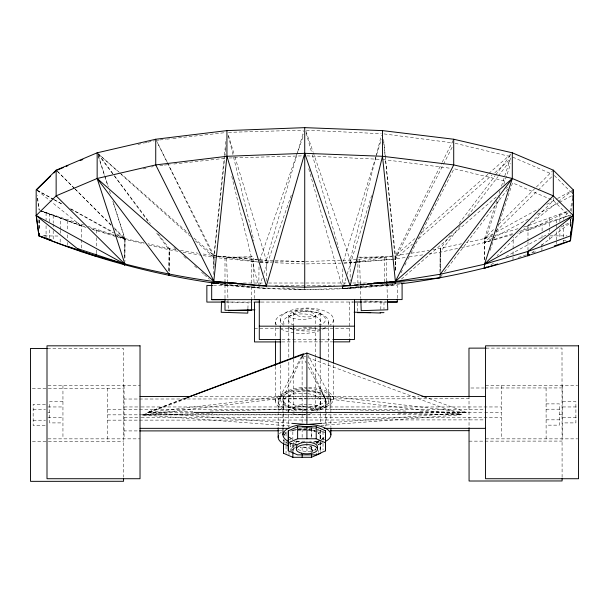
<?xml version="1.0" encoding="UTF-8"?>
<svg xmlns="http://www.w3.org/2000/svg" width="609" height="609" viewBox="0 0 609 609"><rect width="100%" height="100%" fill="white"/><g stroke="black" fill="none" stroke-linecap="round" stroke-linejoin="round"><path stroke-width="0.46" stroke-dasharray="3.04 2.28" d="M395.401 269.878L395.401 255.765L385.322 157.898M570.488 225.916L570.496 219.446M39.022 228.261L39.105 219.697M49.565 238.294L49.656 228.383M49.717 221.752L49.793 214.178M60.154 242.1L60.2 236.924M60.238 233.232L60.261 230.408M60.268 229.464L60.375 218.159M81.355 247.992L81.469 225.741L40.734 210.843L86.075 227.5M114.157 227.827L124.952 238.553L124.738 258.353L124.952 238.553L112.954 201.549M168.883 270.685L169.211 248.579L157.198 232.615M213.698 274.476L213.858 257.363L224.767 157.746M258.825 285.872L259.008 266.856M342.821 268.797L342.639 288.765L394.952 284.692C336.571 291.049 277.498 291.277 219.149 284.464L265.828 288.445M395.089 270.434L395.401 255.765L441.799 163.052M439.919 272.208L440.246 248.571L452.251 232.615M484.3 259.929L484.505 238.553L496.792 200.643M512.999 260.096L513.098 249.637M513.105 248.685L513.212 237.282M541.903 250.878L541.926 248.023M541.934 247.071L541.98 242.313M542.018 238.515L542.056 234.709M542.094 230.91L542.147 225.201M553.505 197.719L553.474 200.567L497.119 255.681M556.207 243.897L556.23 241.042M556.238 240.091L556.321 231.534M556.36 227.736L556.39 223.929M556.405 222.978L556.428 220.123M563.333 243.257L563.378 237.891M563.386 236.962L563.5 224.972M563.553 219.43L563.576 217.588L570.496 210.189L571.76 200.947M570.61 226.457L570.686 218.852M461.363 247.635L484.459 242.618L484.505 238.553L494.622 228.497M168.906 270.807L169.211 248.579L148.002 243.775M247.901 308.755L248.099 302.627L226.342 301.927M380.762 309.479L381.021 301.485L362.698 300.892M224.325 156.018L213.858 257.363L213.942 267.549M224.417 155.074L226.068 139.08M224.866 156.81L226.099 145.528M572.27 197.247L572.521 195.405M571.242 211.361L572.414 203.056M343.126 285.986L342.639 288.765L366.192 285.492M304.728 287.212L304.226 289.633L258.81 287.775L222.087 283.923M259.289 285.766L258.81 287.775L241.095 285.271M375.86 157.244L350.16 260.089L349.916 262.936L343.758 263.073M376.088 156.323L381.363 135.198M266.331 281.236L266.331 260.317L297.359 153.095M297.626 152.181L303.67 131.285M283.543 437.277L284.175 435.191L286.032 433.25M320.121 439.089L320.753 437.003L320.121 434.925L318.256 432.984L320.121 435.169L320.753 437.254L320.121 439.34M343.438 261.284L381.424 139.225M346.011 277.917L342.639 288.765L308.694 168.548M347.138 274.301L371.612 195.634M499.136 193.426L500.012 190.716M501.473 186.202L510.837 157.32M490.755 240.829L484.459 242.618L499.669 196.745M503.841 184.154L510.707 163.471M490.184 250.307L495.254 235.013M496.442 231.412L512.55 182.845L553.474 200.567L569.369 216.454M259.685 260.309L303.769 134.619M259.442 285.979L262.586 277.004M263.849 273.411L291.559 194.408M302.285 356.356L283.764 396.215L283.764 409.393L208.034 411.067M442.225 162.207L453.713 139.24M395.287 270.107L395.195 259.023L443.063 165.077M443.489 164.232L452.974 145.612M400.988 272.847L402.283 270.305M404.871 265.227L406.165 262.685M407.885 259.305L409.179 256.762M410.908 253.382L454.025 168.746L506.148 181.299M305.665 356.813L302.102 355.489L278.983 398.651L278.991 410.892M459.117 223.495L495.147 175.613M495.718 174.852L510.586 155.089M460.297 225.832L440.109 252.24L440.238 273.327M467.796 216.02L497.797 176.785M498.368 176.031L511.058 159.436M440.444 277.156L442.172 274.895M444.479 271.873L507.936 188.881M321.552 439.69L324.886 436.919M498.672 224.47L553.315 170.17M490.747 240.608L484.459 242.618L492.605 234.655M496 231.336L537.42 190.83M538.105 190.168L551.685 176.892M395.401 270.031L395.401 255.765L415.361 238.188M421.771 232.539L488.068 174.151M488.776 173.527L510.875 154.069M357.468 262.281L395.195 259.023L412.407 244.118M418.855 238.53L491.996 175.179M494.866 172.697L510.639 159.033M401.407 279.105L498.208 195.261M506.094 188.432L507.525 187.191M523.458 227.073L527.988 225.741L557.684 202.211M558.423 201.617L571.79 191.028M531.786 252.887L534.755 250.565M541.439 245.351L571.12 222.163M284.175 434.94A18.605 8.046 0 0 1 286.032 432.999L288.255 431.751M316.048 442.279L318.263 441.03M316.048 442.53L318.263 441.281L318.263 444.966M321.552 439.439L323.029 438.609A18.605 8.046 0 0 0 324.399 437.338M492.803 234.001L484.505 238.553L466.06 242.725M496.122 232.181L538.432 208.971M546.73 204.418L556.679 198.96M557.509 198.504L573.275 189.856M484.459 242.618L491.958 238.599M492.788 238.149L528.612 218.913M536.94 214.437L558.598 202.805M559.427 202.355L572.757 195.2M490.877 264.717L495.048 262.479M505.873 256.663L549.189 233.399M560.851 227.134L570.846 221.767M567.101 211.795L528.056 230.21L517.597 233.186M283.535 433.258L286.923 431.789M316.216 442.88L319.596 441.418M322.983 439.957L324.673 439.226M316.535 443.108L319.915 441.639M186.453 397.761L147.447 412.415L290.874 423.255M186.643 397.822L147.447 412.415L193.015 412.415M289.876 425.98L142.673 414.957L188.097 398.02M527.988 240.951L527.988 225.741L566.956 211.49M290.531 431.073L296.431 429.657M313.528 442.035L320.075 440.277M313.528 442.286L320.075 440.528M494.341 239.459L513.212 233.43M519.5 231.42L570.717 215.046L528.056 230.21L527.988 225.741M518.358 257.379L526.45 254.79M532.738 252.781L536.331 251.631M518.023 228.672L484.505 238.553L484.505 259.472M494.356 239.801L513.242 234.427M259.959 261.878L266.331 260.317L234.374 155.097M432.771 249.774L461.455 243.775M137.977 144.424L143.473 143.199M144.394 142.993L147.142 142.384M148.056 142.186L154.473 140.755M143.229 168.876L145.985 168.259M151.481 167.041L153.316 166.63M457.663 248.434L440.109 252.24L428.881 253.938M296.431 429.406L292.845 430.053L292.845 441.358M395.401 255.765L410.344 253.367M411.281 253.215L429.033 250.375M356.417 261.908L349.916 262.936L356.524 262.365M357.346 261.763L393.543 256.054M343.811 263.019L395.195 259.023L405.487 257.47M409.233 256.899L424.199 254.638M396.824 284.411L399.633 283.984M369.96 284.974L371.848 284.707M321.012 425.455L461.599 414.721L142.673 414.957L278.983 398.651L325.275 398.629L461.599 414.721L306.555 357.14M402.808 282.188L404.665 281.975M157.244 140.245L159.116 140.04M160.053 139.933L165.678 139.301M166.615 139.195L172.24 138.57M173.177 138.464L225.665 132.587M159.809 165.602L163.562 165.184M164.499 165.077L170.124 164.445M173.869 164.027L225.429 158.256M393.513 255.947L350.16 260.089L305.672 261.505M342.623 288.384L393.033 283.961L349.665 288.156L304.226 289.633L282.698 287.783M322.953 423.255L466.38 412.415L427.175 397.822M298.128 429.2L306.16 429.193M298.128 429.452L306.16 429.444M311.534 413.648A13.291 4.05 0 0 1 305.573 414.699L298.699 414.706A13.291 4.05 0 0 1 292.739 413.663M228.489 132.351L303.442 130.181M229.197 157.99L303.198 155.851M142.673 414.957L212.724 413.351M306.342 263.918L341.002 263.134M192.886 411.402L147.447 412.415L283.764 396.215L330.055 396.208L466.38 412.415L419.867 412.415M259.982 262.091L273.966 261.916M274.903 261.908L304.728 261.535M46.078 235.866L42.516 235.866L60.207 236.056M550.125 235.866L566.956 235.866M358.336 257.127L384.462 257.127L384.462 283.04M243.326 283.04L263.788 283.025M268.523 283.025L348.097 282.995M352.832 282.995L367.044 282.987M213.485 285.469L240.015 285.461M275.062 285.446L334.744 285.423M369.8 285.415L397.266 285.4L397.274 298.319M362.743 302.003L386.076 302.003L362.203 302.034M226.464 302.072L253.534 302.064M261.063 302.056L353.403 302.026L349.673 302.003L349.703 338.071M254.486 328.639L278.998 328.616M279.934 328.616L292.191 328.609M293.135 328.609L318.583 328.586M319.527 328.586L349.695 328.563M281.914 339.472L320.562 339.472M321.506 339.472L332.818 339.472M281.83 341.915L292.198 341.908M293.142 341.908L318.598 341.885M319.535 341.885L332.735 341.877M47.532 348.455L123.467 348.394L123.566 477.121M486.058 348.12L562 348.066L562.099 478.689M47.944 385.695L140.024 385.695M485.533 385.695L577.614 385.695M32.353 388.329L46.429 388.321M48.309 388.314L123.498 388.26M470.879 388.002L484.018 387.986M484.954 387.986L562.031 387.933M194.126 396.467L419.083 396.467M123.505 399.032L305.756 398.895M306.7 398.887L469.014 398.766M62.948 401.643L49.664 401.643L49.664 422.905L62.948 422.905M562.602 401.643L575.893 401.643L575.893 422.905L562.602 422.905M45.492 404.269L33.152 404.277L33.168 425.539L45.508 425.531M546.09 403.889L559.382 403.881L559.397 425.143L546.106 425.151M47.89 406.957L62.948 406.957M124.076 406.957L140.237 406.957M141.189 406.957L307.545 406.957M308.497 406.957L501.473 406.957M562.602 406.957L577.667 406.957M33.152 409.591L45.492 409.583M107.572 409.537L484.018 409.248M546.098 409.202L562.046 409.195M47.89 412.278L49.664 412.278M420.309 412.27L482.868 412.278M484.734 412.278L501.473 412.278M107.572 414.851L305.573 414.699M559.389 414.508L562.046 414.508M47.89 417.591L62.948 417.591M124.076 417.591L140.237 417.591M141.189 417.591L307.545 417.591M308.497 417.591L501.473 417.591M562.602 417.591L577.667 417.591M33.16 420.225L45.5 420.21M107.58 420.164L484.026 419.883M546.106 419.837L562.054 419.822M298.539 428.355L315.622 428.355M298.425 429.223L307.72 429.216M308.649 429.216L311.435 429.208L316.513 431.4M123.536 430.921L138.723 430.913M279.204 430.807L282.051 430.799M292.487 430.791L305.779 430.784M306.73 430.784L320.966 430.776M47.944 438.853L140.024 438.853M485.533 438.853L577.614 438.853M32.399 441.487L46.467 441.472M48.347 441.472L123.543 441.418M296.568 441.205L304.942 441.198M309.585 441.19L311.443 441.19M469.044 441.152L484.056 441.144M484.992 441.144L562.069 441.083M295.647 445.316L292.86 445.316L289.473 443.862M563.355 240.654L566.027 240.677M405.792 411.067L330.055 409.385L330.055 396.208L308.238 355.549M419.989 411.379L466.38 412.415M398.172 413.366L461.599 414.721M259.289 260.089L303.792 261.505M259.997 262.144L271.355 262.608M275.139 262.761L303.526 263.925M306.289 130.174L381.219 133.706M306.997 155.889L380.975 159.375M216.857 256.008L201.906 253.816M217.786 256.092L258.863 259.662M259.792 259.746L266.331 260.317M216.88 256.039L214.056 255.765L193.38 237.563M217.824 256.123L257.409 259.914M259.053 262.106L213.858 257.363L202.66 255.468M384.051 133.919L453.332 142.948M382.871 159.467L450.279 168.259M215.929 256.031L258.117 261.969M237.365 284.738L240.159 285.134M175.75 249.621L169.211 248.579L169.211 273.296M180.416 250.375L198.169 253.222M148.84 244.985L169.081 249.766L178.407 251.35M183.073 252.141L201.731 255.308M308.755 429.558L315.302 431.317M308.755 429.809L315.302 431.568M296.073 441.045L302.102 442.362M296.073 441.297L302.102 442.614M289.77 442.971L296.446 444.631M297.344 445.042L289.77 443.215M115.078 235.645L124.952 238.553L144.31 242.938M92.401 229.426L124.921 239.337L144.242 243.897M455.182 143.29L510.966 156.734M81.469 225.741L85.816 227.02M91.03 228.558L114.188 235.378M40.742 210.783L83.745 224.965M88.221 226.441L114.203 235.005M115.093 235.302L124.952 238.553L124.952 261.375M42.729 211.521L81.56 226.129L52.024 202.333M512.793 157.168L551.975 174.144M317.365 431.766L320.745 433.227L320.76 440.467M316.52 443.382L320.753 445.209L320.768 451.65M289.153 439.226L290.843 439.957M294.231 441.418L297.611 442.88M288.628 443.497L283.55 441.304L283.55 439.69L283.543 443.398M37.004 190.312L53.6 199.417M54.429 199.866L62.727 204.418M71.025 208.971L113.335 232.181M116.654 234.001L124.952 238.553M37.339 190.305L53.036 199.097M53.866 199.554L62.126 204.182M70.393 208.811L113.35 232.859M117.484 235.173L124.921 239.337L112.863 201.335M289.564 437.315L293.759 440.277M288.948 436.919L292.282 439.698M37.256 190.434L51.285 201.739M97.151 152.813L119.25 172.271M119.958 172.903L189.102 233.795M98.369 154.008L118.207 171.768M121.039 174.303L190.472 236.437M195.436 240.882L213.858 257.363L156.719 141.197M173.938 247.528L176.062 249.431M183.857 256.404L187.397 259.579M194.484 265.92L198.024 269.087M201.571 272.253L203.695 274.157M204.403 274.796L209.367 279.234M57.49 171.517L74.351 188.272M75.029 188.942L111.455 225.147M554.38 175.559L571.6 192.764M570.039 217.116L572.026 219.095M57.231 171.022L74.488 188.44M75.151 189.11L110.983 225.269M114.964 229.288L124.921 239.337M323.645 431.454L324.886 432.748M98.293 154.336L113.738 174.852M114.309 175.613L150.339 223.495M98.216 154.138L113.967 175.384M114.53 176.146L148.832 222.445M156.711 233.064L169.081 249.766M302.551 356.318L306.114 362.956M308.344 367.105L325.275 398.629L325.282 410.862M156.163 140.093L167.231 162.207M167.658 163.06L214.056 255.765L214.056 268.127M308.306 362.172L325.275 398.629M305.954 131.224L313.018 151.808M313.323 152.707L350.16 260.089L350.16 281.008M98.323 156.422L107.686 185.303M109.437 190.716L110.61 194.332M98.232 155.188L108.273 186.856M228.314 135.145L234.1 154.191M306.114 132.861L312.029 153.803M312.28 154.716L338.505 247.612M228.436 136.058L233.354 156.3M233.574 157.213L253.915 240.943M231.77 176.45L258.361 285.933M37.309 198.176L39.197 210.189L37.248 195.39M383.678 141.905L385.223 156.955M383.655 139.446L395.195 259.023M386.837 281.328L386.022 256.663L359.462 257.538L360.368 285.05M386.928 284.175L387.4 298.402M360.399 285.994L360.802 298.326M254.509 298.402L253.138 256.663L226.578 257.538L227.416 283.155M227.446 284.099L228.322 310.666M546.083 387.941L546.121 441.099M469.014 395.781L469.037 427.868M383.974 302.018L383.974 309.106M357.392 302.924L357.399 311.785M328.662 321.955L328.662 326.675M328.662 327.619L328.685 361.632M328.685 362.576L328.708 401.308M326.089 401.308L326.097 410.771M326.097 411.714L326.104 426.848M323.029 431.728L323.029 440.025M323.029 443.466L323.029 449.914M307.865 393.665A18.605 8.046 0 0 1 320.73 401.308L320.737 412.582M320.737 413.519L320.745 422.912M320.753 430.426L320.753 441.525M320.76 441.86L320.768 451.414M320.075 430.068L320.075 441.122M320.121 442.104L320.075 452.502M318.271 450.493L318.271 452.335M316.216 453.02L316.216 454.862M315.371 315.317L315.378 326.66M315.378 327.604L315.393 356.904M315.393 357.848L315.424 410.786A13.291 4.05 0 0 0 302.133 406.751A13.291 4.05 0 0 0 288.841 410.801L288.818 360.703M315.31 448.475L315.31 450.317M312.79 449.236L312.79 451.634A10.635 4.598 0 0 0 300.306 447.113M311.732 427.982L311.732 438.122M311.732 447.219L311.732 453.667M311.435 429.208L311.45 439.508M311.458 446.991L311.465 452.525M306.921 442.88L306.974 453.332M302.102 355.489L302.14 422.372M302.148 428.964L302.148 439.355M302.102 447.219L302.163 451.764M293.766 442.37L293.766 452.51M292.853 443.991L292.86 451.771M291.528 449.252L291.528 451.65M290.805 443.474L290.805 450.843M289.001 452.183L289.009 454.946M288.788 315.333L288.795 326.675M288.795 327.619L288.818 359.759M286.032 432.999L286.04 437.856M286.04 441.297L286.04 444.989M286.047 445.91L286.047 453.279M284.182 439.805L284.182 442.568M306.936 393.543A18.605 8.046 0 0 0 283.528 401.331L283.535 412.605M283.535 413.541L283.543 426.696M278.168 401.339L278.176 410.793M278.176 411.737L278.184 426.871M275.504 321.986L275.512 326.713M275.512 327.657L275.519 338.048M275.534 366.382L275.55 401.339M107.557 388.276L107.595 441.426M570.496 219.697L570.496 226.358M562.602 385.695L562.602 438.853M559.869 214.079L559.869 221.653M559.869 228.284L559.869 238.195M549.242 217.969L549.242 227.385M549.242 228.329L549.242 233.041M549.242 236.726L549.242 241.91M527.988 241.902L527.988 251.41M501.473 385.695L501.473 438.853M440.246 248.571L440.246 271.393M357.879 258.977L357.879 283.04M333.473 319.535L333.473 325.206M333.481 364.882L333.488 398.887M308.694 388.557A23.964 10.368 0 0 1 330.87 398.887L330.877 427.267M306.913 390.849A18.605 8.046 0 0 1 325.518 398.887L325.518 426.133M320.182 312.889A13.291 4.05 0 0 1 300.252 316.398A13.291 4.05 0 0 1 300.252 309.387A13.291 4.05 0 0 1 320.182 312.889L320.189 325.176M320.189 359.211L320.205 408.365M293.607 312.897L293.607 325.183M293.614 359.211L293.622 408.365M306.106 390.856A18.605 8.046 0 0 0 288.308 398.895L288.308 427.076M282.949 398.895L282.957 427.274M280.315 319.542L280.323 325.214M280.33 364.89L280.33 398.895M251.57 283.04L251.57 257.127L224.995 257.127L224.995 283.04M251.57 286.55L251.57 297.938M224.995 284.654L224.995 297.938M124.076 385.695L124.076 438.853M96.245 230.095L96.245 233.894M96.245 237.7L96.245 246.257M96.245 250.063L96.245 253.862M67.432 220.61L67.432 231.07M67.432 234.868L67.432 238.675M67.432 242.473L67.432 245.328M62.948 385.695L62.948 438.853M53.196 215.403L53.196 223.008M53.196 223.96L53.196 226.814M53.196 230.613L53.196 240.121M46.078 212.8L46.078 220.184M46.078 225.718L46.078 238.469M39.197 220.313L39.197 228.596M38.953 219.704L38.953 228.261M293.744 325.236A18.605 8.046 0 0 1 293.744 313.856A18.605 8.046 0 0 1 320.052 313.848A18.605 8.046 0 0 1 320.052 325.229M311.709 327.315A18.605 8.046 0 0 1 302.079 327.315M283.878 325.297A26.575 11.495 0 0 1 306.898 308.047A26.575 11.495 0 0 1 329.911 325.29M325.686 327.665A26.575 11.495 0 0 1 321.027 329.279M320.182 329.499A26.575 11.495 0 0 1 294.474 329.705M293.607 329.499A26.575 11.495 0 0 1 288.103 327.672M308.641 387.423A26.575 11.495 0 0 1 329.926 404.635L325.701 407.018A26.575 11.495 0 0 1 308.641 410.367M306.045 410.382A26.575 11.495 0 0 1 280.338 398.712A26.575 11.495 0 0 1 306.913 387.393M325.518 398.887A18.605 8.046 0 0 1 306.913 406.941M306.106 406.934A18.605 8.046 0 0 1 288.308 398.895M308.649 404.353A13.291 4.05 0 0 1 319.299 406.896A13.291 4.05 0 0 1 317.091 410.968M296.735 410.968A13.291 4.05 0 0 1 294.87 406.66A13.291 4.05 0 0 1 306.913 404.315M330.87 398.887A23.964 10.368 0 0 1 308.694 409.233M306.022 409.248A23.964 10.368 0 0 1 282.949 398.705A23.964 10.368 0 0 1 306.906 388.527M322.328 442.773A23.964 10.368 0 0 1 317.319 444.174M296.514 444.174A23.964 10.368 0 0 1 291.513 442.781M316.124 449.115A10.635 4.598 0 0 1 297.71 449.115M306.456 389.973A26.575 11.495 0 0 1 328.182 399.04A26.575 11.495 0 0 1 316.269 411.052M288.849 411.288A26.575 11.495 0 0 1 276.958 397.639A26.575 11.495 0 0 1 305.589 389.92M320.73 401.308A18.605 8.046 0 0 1 307.88 408.974M306.951 409.096A18.605 8.046 0 0 1 283.528 401.331M308.329 391.305A23.964 10.368 0 0 1 326.074 400.92A23.964 10.368 0 0 1 310.042 411.105M294.223 411.113A23.964 10.368 0 0 1 279.105 398.469A23.964 10.368 0 0 1 307.461 391.214M325.107 327.703A26.575 11.495 0 0 1 320.882 330.086M320.174 330.382A26.575 11.495 0 0 1 280.315 328.578M276.417 324.962A26.575 11.495 0 0 1 302.079 310.476A26.575 11.495 0 0 1 327.756 324.932M284.114 324.064A18.605 8.046 0 0 1 303.701 313.955A18.605 8.046 0 0 1 318.949 325.366M315.241 327.657A18.605 8.046 0 0 1 292.784 328.944M291.962 328.731A18.605 8.046 0 0 1 288.932 327.672M322.252 442.895A23.964 10.368 0 0 1 319.101 444.585M311.739 446.762A23.964 10.368 0 0 1 300.374 447.6M295.951 447.28A23.964 10.368 0 0 1 290.173 446.245M279.455 433.951A23.964 10.368 0 0 1 281.396 432.093M311.732 427.762A23.964 10.368 0 0 1 314.122 428.279M315.888 428.766A23.964 10.368 0 0 1 324.285 433.288M294.642 448.391A10.635 4.598 0 0 0 291.886 450.454A10.635 4.598 0 0 1 294.634 446.001M309.669 445.994A10.635 4.598 0 0 1 310.301 452.198M292.685 318.187A13.291 4.05 0 0 0 314.914 316.36A13.291 4.05 0 0 0 298.638 311.412A13.291 4.05 0 0 0 292.685 318.187"/><path stroke-width="0.91" d="M288.316 450.843L288.316 442.796L297.626 438.769L316.223 438.769L325.526 442.796L325.518 450.843L316.216 454.862L297.611 454.862L288.316 450.843L288.316 430.814L297.626 426.787L316.223 426.787L325.526 430.814L325.518 450.843M325.518 438.861L325.526 430.814M570.481 232.394L570.481 240.722C516.074 261.588 459.346 276.402 401.506 283.703M38.968 233.963L38.953 235.866C94.981 258.68 153.727 274.514 213.614 283.033L218.327 283.528M168.838 275.435L168.86 273.532L168.838 275.435L169.211 274.248L97.151 178.483L97.151 152.813L155.737 139.24L226.936 130.608L304.728 127.646L382.513 130.608L453.713 139.24L512.298 152.813L553.315 170.17L573.275 189.856L573.275 215.525L570.496 235.866L570.481 240.722L554.304 245.891M213.63 281.137L213.614 283.033L226.936 156.285L226.936 130.608M570.557 232.166L570.481 240.722L573.351 220.42L573.587 194.751L572.81 200.285M247.878 309.631L247.764 313.133L221.196 312.28L221.539 301.775L224.721 301.881M527.82 255.879L527.988 251.41L573.275 215.525L553.315 195.847L512.298 178.483L453.713 164.91L382.513 156.277L304.728 153.323L226.936 156.285L155.737 164.91L97.151 178.483L56.142 195.847L36.175 215.533L38.953 235.866C98.666 259.731 161.492 275.024 225.246 283.025M497.698 263.986L484.216 268.295L484.505 264.222L512.298 178.483L512.298 152.813M395.066 283.878L395.401 281.434L382.513 156.277L382.513 130.608M572.772 193.555L573.275 189.856M382.513 156.277L350.16 285.766L304.728 287.212L259.289 285.766L214.056 281.434L97.151 178.483L124.952 264.222L124.678 265.006L123.026 264.085M155.737 139.24L155.737 164.91L214.056 281.434L266.331 285.986L304.728 153.323L350.16 285.766L439.865 277.91L440.246 274.248L512.298 178.483L395.401 281.434L385.977 282.743M81.469 251.41L81.317 251.799L36.175 215.533L36.175 189.856L56.142 170.177L97.151 152.813M67.432 246.28L96.055 256.29L96.245 253.862M302.673 355.504L303.465 353.806L187.336 397.426M373.926 283.307L395.401 281.434L453.713 164.91L453.713 139.24M36.517 189.841L50.555 176.199M53.896 172.956L56.568 170.353L63.564 167.467M529.564 254.623L528.079 255.788L527.988 251.41L570.496 235.866L570.496 232.059M573.275 215.525L484.505 264.222L440.246 274.248L395.401 281.434M484.216 268.295L486.713 266.948M283.543 445.24L283.558 453.279L292.86 457.298L311.465 457.283L320.768 453.256M66.183 166.379L67.934 165.656M80.175 160.601L82.794 159.52M187.534 397.494L306.906 353.06L426.285 397.494M527.988 251.41L484.505 264.222L553.315 195.847L553.315 170.17M343.126 285.986L350.594 285.339M354.324 285.012L358.062 284.685M360.863 284.441L364.593 284.121M367.394 283.878L372.061 283.467M291.818 423.331L306.913 424.473L322.016 423.331M304.508 426.673L306.114 426.582M228.322 310.666L254.889 309.791M236.315 283.033L211.681 283.048L211.688 299.651L402.1 299.575L402.092 282.972L373.675 282.987M212.541 285.469L206.854 285.476L206.862 302.079L224.599 302.072M211.688 299.651L224.759 299.643M254.623 299.62L259.289 299.613L259.289 339.472L280.033 339.472M354.339 302.003L361.807 302.003M397.274 302.003L387.012 302.003L397.274 302.003L397.274 299.24M260.119 302.056L254.463 302.064L254.493 341.938L280.894 341.915M357.399 312.668L370.691 312.661M380.085 312.653L383.982 312.645M259.289 326.173L354.499 326.173M333.762 339.472L354.499 339.472L354.499 299.598M333.679 341.877L349.703 341.862L349.703 339.015M47.532 348.455L30.45 348.462L30.549 481.354L123.574 481.285L123.566 479.017M486.058 348.12L468.976 348.135L469.014 396.436M140.024 396.467L191.279 396.467M421.93 396.467L485.533 396.467M193.959 412.415L419.867 412.415M140.024 428.355L289.047 428.355M324.163 428.355L485.533 428.355M139.667 430.913L278.252 430.807M330.459 430.769L469.037 430.662M354.088 312.181L380.648 313.034M307.72 426.582L309.326 426.673M51.491 239.999L38.953 235.866L36.274 215.517M77.472 248.571L124.952 264.222L56.142 195.847L56.142 170.177M36.175 215.533L124.952 264.222M123.353 263.667L124.678 265.006M226.936 156.285L266.331 285.986M386.837 281.328L386.898 283.223M387.431 299.354L387.773 309.791L361.213 310.666L360.832 299.278M562.099 478.689L562.099 480.95L469.075 481.019L469.037 427.868M316.223 426.787L316.223 438.769M311.465 454.52L311.465 457.283M306.906 353.06L306.913 424.473M302.163 454.527L302.163 457.29M292.86 451.771L292.86 457.298M283.55 442.804L283.558 453.279M278.184 427.822L278.191 437.277M275.519 340.88L275.534 365.438M333.473 326.15L333.481 362.994M330.877 428.211L330.877 434.834M320.189 326.127L320.189 358.267M311.732 426.81L302.102 426.81M306.913 426.536L306.921 438.769M304.728 127.646L304.728 287.212M297.626 426.787L297.626 438.769M293.607 326.127L293.614 357.323M288.316 430.814L288.316 446.823M282.957 428.218L282.957 434.841M280.323 326.158L280.33 363.002M251.57 298.89L251.57 310.278L224.995 310.278L224.995 298.89M224.995 281.807L224.995 283.703M39.197 233.194L39.197 235.949L38.953 233.963M288.301 441.365A23.964 10.368 0 0 1 290.577 427.259A23.964 10.368 0 0 1 323.257 427.252A23.964 10.368 0 0 1 325.541 441.358M296.652 448.011A10.635 4.598 0 0 1 306.921 442.218A10.635 4.598 0 0 1 317.19 448.003M288.415 445.765A23.964 10.368 0 0 1 278.549 435.473M140.024 345.828L47 345.828L47 478.72L140.024 478.72L140.024 345.828M578.55 345.828L485.533 345.828L485.533 478.72L578.55 478.72L578.55 345.828M301.607 453.195A10.635 4.598 0 0 0 317.548 449.214A10.635 4.598 0 0 0 301.607 445.232A10.635 4.598 0 0 0 301.607 453.195"/></g></svg>
